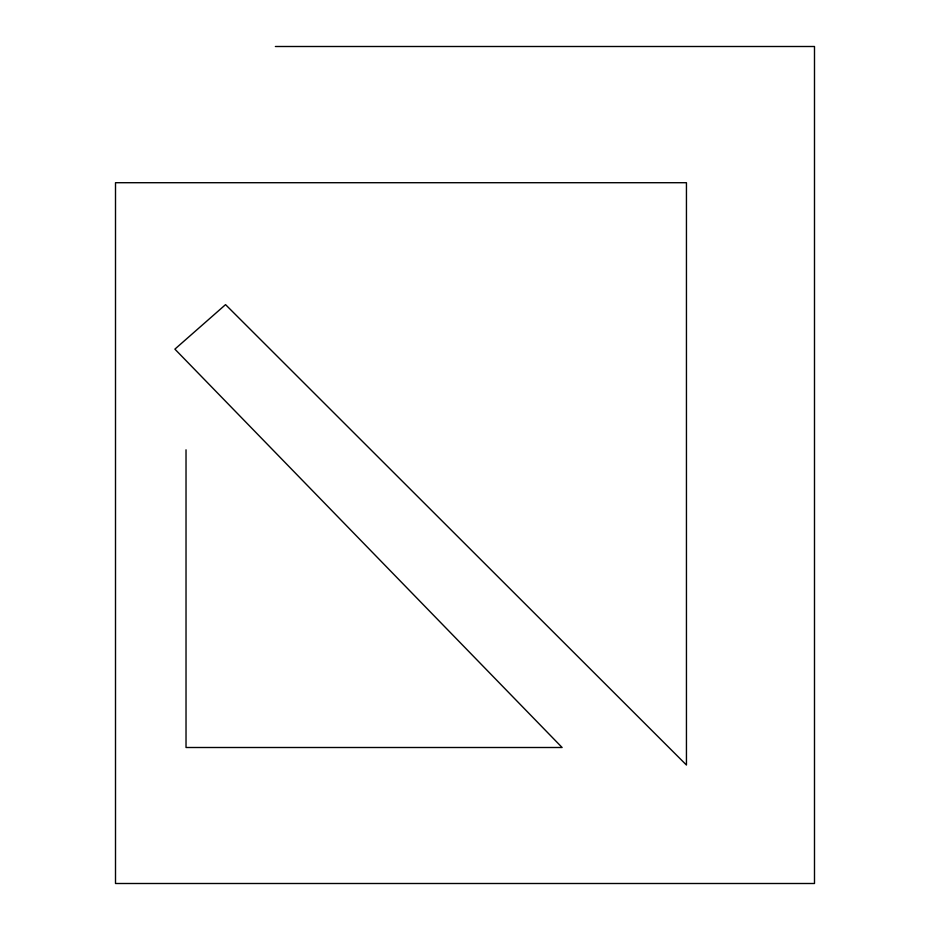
<?xml version="1.0" encoding="UTF-8"?>
<svg xmlns="http://www.w3.org/2000/svg" width="930" height="930" viewBox="0 0 930 930"><rect width="100%" height="100%" fill="white"/><g stroke="black" fill="none" stroke-linecap="round" stroke-linejoin="round"><path stroke-width="1.4" d="M275.373 46.5L814.494 46.5L814.494 883.5L115.506 883.5L115.506 182.71L686.445 182.71L686.445 765.018L225.548 304.633L174.887 349.134L562.115 747.499L186.023 747.499L186.023 449.818"/></g></svg>
